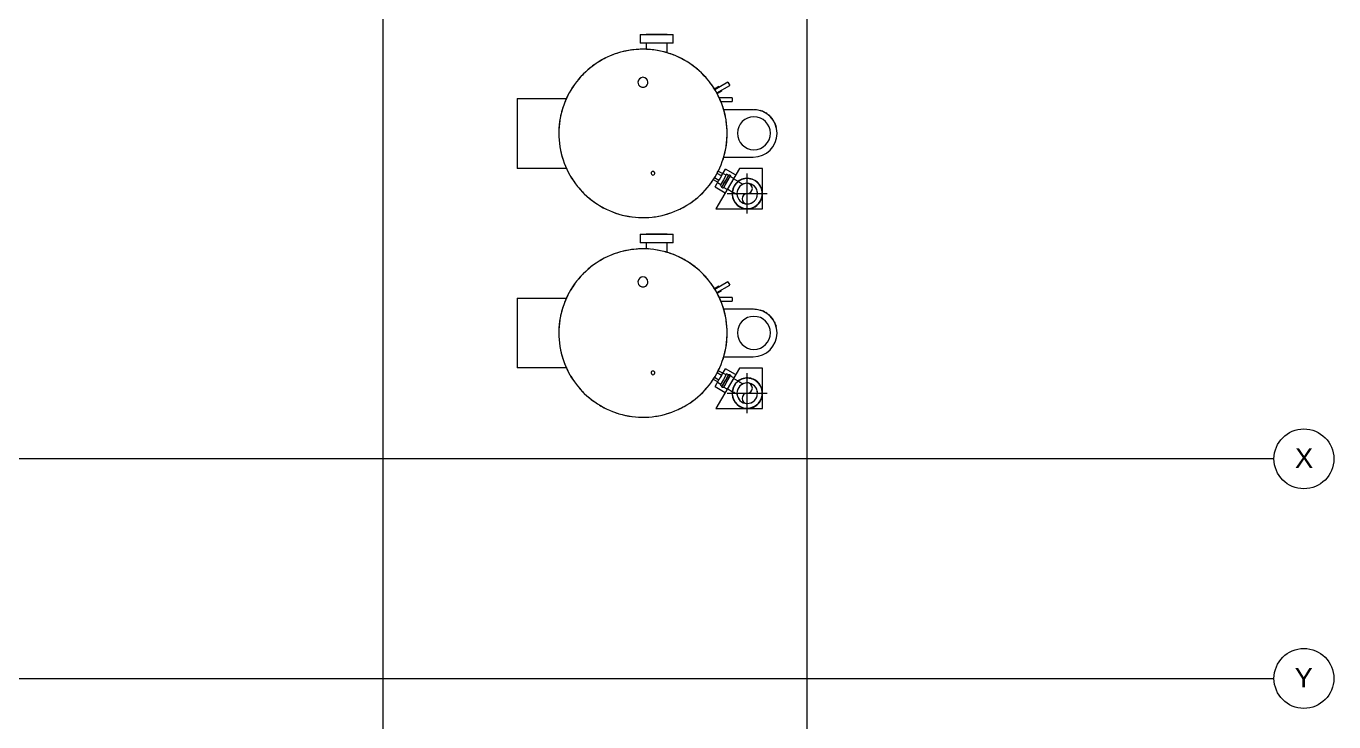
# Model space of a CAD drawing. Header units: inches. Extents: x -3299 to -2250, y -94 to 482.
# Drawn here: x -2512.5 to -2250.4, y 36.3 to 175.7 of the extents above; entities that cross this region are included whole.
import ezdxf

# ---------------------------------------------------------------- set-up
doc = ezdxf.new("R2010")
doc.units = ezdxf.units.IN
doc.header["$MEASUREMENT"] = 0
for name, color, linetype, lineweight in [('M-EQPM', 50, 'Continuous', 9), ('P-PIPE', 3, 'Continuous', 9), ('P-PIPE-CNTR', 3, 'Continuous', 9), ('S-GRID', 1, 'Continuous', 9), ('S-GRID-IDEN', 1, 'Continuous', 13)]:
    doc.layers.add(name, color=color, linetype=linetype, lineweight=lineweight)
doc.styles.add('Arial', font='arial.ttf', dxfattribs={"height": 3.934132})

# ---------------------------------------------------------------- blocks, each defined once
blk = doc.blocks.new('REVIT-CONQUEST_1LIE - REVIT-CONQUEST_1LIE-1345084-Copy of ROOF LEVEL')
at = {"layer": 'M-EQPM'}
for p, q in [((0, 26.87), (-0.03, 26.87)), ((-4.75, 22.16), (-4.75, 16.19)), ((4.75, 16.19), (4.75, 22.12)), ((-10.26, 17.02), (-9.94, 17.21)), ((-10.26, 17.02), (-8.74, 14.39)), ((-9.94, 17.21), (-9.61, 17.4)), ((-8.11, 14.79), (-9.61, 17.4)), ((-8.61, 15.67), (-8.5, 15.73)), ((-8, 14.86), (-8.5, 15.73)), ((-7.12, 17.87), (-7.12, 15.3)), ((-7.12, 17.87), (-6.75, 17.87)), ((-6.75, 17.87), (-6.38, 17.87)), ((-6.38, 15.62), (-6.38, 17.87)), ((8.07, 15.98), (7.55, 15.07)), ((8.5, 15.73), (8, 14.85)), ((8.5, 15.73), (8.94, 15.48)), ((-9.37, 15.23), (-9.26, 15.29)), ((-9.37, 15.23), (-8.85, 14.33)), ((8.84, 14.31), (9.37, 15.23)), ((8.94, 15.48), (9.37, 15.23)), ((9.26, 14.05), (9.8, 14.98)), ((-18.06, 6.06), (-19.81, 6.06)), ((-19.81, 2.75), (-19.81, 6.06)), ((-18.06, 6.06), (-18.06, 2.75)), ((-19.81, 4.87), (-19.87, 4.87)), ((-19.87, 2.75), (-19.87, 4.87)), ((-19.87, 0.62), (-19.87, 2.75)), ((-19.81, -0.56), (-19.81, 2.75)), ((-16.16, 4.87), (-18.06, 4.87)), ((-18.06, 2.75), (-18.06, -0.56)), ((-19.87, 0.62), (-19.81, 0.62)), ((-18.06, 0.62), (-16.86, 0.62)), ((-19.81, -0.56), (-18.06, -0.56)), ((-7, -15.35), (-7, -15.29)), ((-7, -25.25), (-7, -15.35)), ((7, -15.29), (7, -15.35)), ((7, -15.35), (7, -25.25)), ((-7, -25.25), (7, -25.25))]:
    blk.add_line(p, q, dxfattribs=at)
at = {"layer": 'M-EQPM', "flags": 128}
for points in [[(0, 16.87), (-0.67, 16.86), (-1.35, 16.82), (-2.02, 16.75), (-2.69, 16.66), (-3.35, 16.54), (-4.01, 16.39), (-4.66, 16.22), (-5.31, 16.02), (-5.94, 15.79), (-6.57, 15.54), (-7.19, 15.27), (-7.79, 14.97), (-8.38, 14.64), (-8.96, 14.3), (-9.53, 13.93), (-10.08, 13.54), (-10.61, 13.12), (-11.13, 12.69), (-11.63, 12.23), (-12.11, 11.76), (-12.57, 11.26), (-13.01, 10.75), (-13.43, 10.22), (-13.82, 9.68), (-14.2, 9.12), (-14.55, 8.54), (-14.88, 7.95), (-15.19, 7.35), (-15.47, 6.74), (-15.73, 6.11), (-15.96, 5.48), (-16.17, 4.84), (-16.35, 4.19), (-16.5, 3.53), (-16.63, 2.87), (-16.73, 2.2), (-16.81, 1.53), (-16.85, 0.86), (-16.87, 0.18), (-16.87, -0.49), (-16.83, -1.17), (-16.77, -1.84), (-16.69, -2.51), (-16.57, -3.17), (-16.43, -3.83), (-16.27, -4.49), (-16.07, -5.14), (-15.86, -5.77), (-15.61, -6.4), (-15.34, -7.02), (-15.05, -7.63), (-14.73, -8.23), (-14.39, -8.81), (-14.03, -9.38), (-13.64, -9.93), (-13.24, -10.47), (-12.81, -10.99), (-12.36, -11.49), (-11.89, -11.98), (-11.4, -12.44), (-10.89, -12.89), (-10.37, -13.31), (-9.83, -13.72), (-9.27, -14.1), (-8.7, -14.46), (-8.11, -14.8), (-7.52, -15.11), (-6.91, -15.4), (-6.28, -15.66), (-5.65, -15.9), (-5.01, -16.11), (-4.36, -16.3), (-3.71, -16.46), (-3.05, -16.6), (-2.38, -16.71), (-1.71, -16.79), (-1.04, -16.84), (-0.36, -16.87), (0, -16.88)], [(0, -16.88), (0.67, -16.86), (1.35, -16.82), (2.02, -16.75), (2.69, -16.66), (3.35, -16.54), (4.01, -16.39), (4.66, -16.22), (5.31, -16.02), (5.94, -15.79), (6.57, -15.54), (7.19, -15.27), (7.79, -14.97), (8.38, -14.64), (8.96, -14.3), (9.53, -13.93), (10.08, -13.54), (10.61, -13.12), (11.13, -12.69), (11.63, -12.23), (12.11, -11.76), (12.57, -11.26), (13.01, -10.75), (13.43, -10.22), (13.82, -9.68), (14.2, -9.12), (14.55, -8.54), (14.88, -7.95), (15.19, -7.35), (15.47, -6.74), (15.73, -6.11), (15.96, -5.48), (16.17, -4.84), (16.35, -4.19), (16.5, -3.53), (16.63, -2.87), (16.73, -2.2), (16.81, -1.53), (16.85, -0.86), (16.87, -0.18), (16.87, 0.49), (16.83, 1.17), (16.77, 1.84), (16.69, 2.51), (16.57, 3.17), (16.43, 3.83), (16.27, 4.49), (16.07, 5.14), (15.86, 5.77), (15.61, 6.4), (15.34, 7.02), (15.05, 7.63), (14.73, 8.23), (14.39, 8.81), (14.03, 9.38), (13.64, 9.93), (13.24, 10.47), (12.81, 10.99), (12.36, 11.49), (11.89, 11.98), (11.4, 12.44), (10.89, 12.89), (10.37, 13.31), (9.83, 13.72), (9.27, 14.1), (8.7, 14.46), (8.11, 14.8), (7.52, 15.11), (6.91, 15.4), (6.28, 15.66), (5.65, 15.9), (5.01, 16.11), (4.36, 16.3), (3.71, 16.46), (3.05, 16.6), (2.38, 16.71), (1.71, 16.79), (1.04, 16.84), (0.36, 16.87), (0, 16.87)]]:
    blk.add_lwpolyline(points, dxfattribs=at)
at = {"layer": 'M-EQPM'}
for centre, radius, start, end in [((-0.03, 22.16), 4.72, 90, 180), ((-0.14, 22.27), 4.61, 120.083, 133.5271), ((-0.14, 22.27), 4.61, 104.2475, 117.3231), ((0, 22.12), 4.75, 360, 90), ((-0.14, 22.27), 4.61, 152.8972, 164.9769), ((-0.14, 22.27), 4.61, 136.1548, 149.3098), ((-0.03, 22.25), 3.31, 0, 180), ((-0.14, 22.27), 4.61, 173.9722, 180), ((-0.03, 22.25), 3.31, 180, 360), ((0, 0), 16.87, 102.4116, 108.6271), ((0, 0), 16.87, 101.8967, 107.5658), ((0, 0), 16.87, 101.7637, 106.3486), ((0, 0), 16.87, 90, 99.3134), ((0, 0), 16.87, 90, 98.7809), ((0, 0), 16.87, 90, 98.2785), ((0, 0), 16.87, 80.6866, 90), ((0, 0), 16.87, 81.3068, 90), ((0, 0), 16.87, 73.6514, 78.0484), ((0, 0), 16.87, 71.3822, 76.3191), ((0, 0), 16.87, 121.9179, 127.2552), ((0, 0), 16.87, 120.5955, 125.1533), ((0, 0), 16.87, 112.5348, 117.9388), ((0, 0), 16.87, 111.4563, 116.3558), ((0, 0), 16.87, 62.059, 67.6577), ((0, 0), 16.87, 52.7448, 58.0821), ((0, 0), 16.87, 140.7791, 145.8845), ((0, 0), 16.87, 138.678, 142.7874), ((0, 0), 16.87, 131.3753, 136.5697), ((0, 0), 16.87, 129.6622, 133.9618), ((0, 0), 16.87, 43.4303, 48.6247), ((0, 0), 16.87, 34.1155, 39.2209), ((0, 0), 16.87, 150.1541, 155.1998), ((0, 0), 16.87, 147.6668, 151.6205), ((0, 0), 16.87, 24.8002, 29.8459), ((0, 0), 16.87, 159.5117, 164.5231), ((0, 0), 16.87, 156.6381, 160.5549), ((0, 0), 16.87, 15.4845, 20.4883), ((0, 0), 16.87, 168.8582, 173.8317), ((0, 0), 16.87, 164.2159, 165.3946), ((0, 0), 16.87, 6.2448, 10.7289), ((0, 0), 16.87, 175.7697, 178.8113), ((0, 0), 16.87, 178.4263, 183.087), ((-10.25, 0), 1, 90, 270), ((-10.25, 0), 1, 270, 90), ((8, 2), 0.375, 90, 270), ((8, 2), 0.375, 270, 90), ((0, 0), 16.87, 356.8514, 1.803), ((0, 0), 16.87, 182.9181, 184.6134), ((0, 0), 16.87, 186.4222, 187.7882), ((0, 0), 16.87, 187.5304, 192.4662), ((0, 0), 16.87, 347.5338, 352.4696), ((0, 0), 16.87, 191.8602, 193.7309), ((0, 0), 16.87, 196.8598, 201.7846), ((0, 0), 16.87, 338.2154, 343.1402), ((0, 0), 16.87, 200.8012, 202.8487), ((0, 0), 16.87, 206.1861, 211.104), ((0, 0), 16.87, 328.896, 333.8139), ((0, 0), 16.87, 209.7411, 211.9711), ((0, 0), 16.87, 215.5101, 220.4247), ((0, 0), 16.87, 319.5753, 324.4899), ((0, 0), 16.87, 218.68, 221.1002), ((0, 0), 16.87, 224.8323, 229.7469), ((0, 0), 16.87, 227.6181, 230.2393), ((0, 0), 16.87, 310.2531, 315.1677), ((0, 0), 16.87, 234.1529, 239.0709), ((0, 0), 16.87, 236.5556, 239.3935), ((0, 0), 16.87, 243.3891, 245.4923), ((0, 0), 16.87, 243.4723, 245.4923), ((0, 0), 16.87, 245.4923, 248.8312), ((0, 0), 16.87, 291.1688, 294.5077), ((0, 0), 16.87, 294.5077, 296.5277), ((0, 0), 16.87, 300.9291, 305.8471), ((0, 0), 16.87, 252.2645, 258.0528), ((0, 0), 16.87, 261.1199, 270), ((0, 0), 16.87, 270, 278.8801), ((0, 0), 16.87, 281.7603, 287.7829)]:
    blk.add_arc(centre, radius, start, end, dxfattribs=at)
for points, knots in [([(-6.75, 15.47), (-6.78, 15.45), (-6.83, 15.43), (-6.89, 15.4), (-6.94, 15.38), (-7, 15.36), (-7.04, 15.33), (-7.07, 15.32), (-7.09, 15.31), (-7.11, 15.3), (-7.12, 15.3), (-7.12, 15.3), (-7.12, 15.3)], [0, 0, 0, 0, 0.0833333, 0.125, 0.1666667, 0.25, 0.2916667, 0.3333333, 0.375, 0.4166667, 0.4583333, 0.5, 0.5, 0.5, 0.5]), ([(-6.38, 15.62), (-6.38, 15.62), (-6.38, 15.62), (-6.39, 15.62), (-6.41, 15.61), (-6.43, 15.6), (-6.46, 15.59), (-6.5, 15.57), (-6.56, 15.55), (-6.61, 15.53), (-6.67, 15.5), (-6.72, 15.48), (-6.75, 15.47)], [0.5, 0.5, 0.5, 0.5, 0.5416667, 0.5833333, 0.625, 0.6666667, 0.7083333, 0.75, 0.8333333, 0.875, 0.9166667, 1, 1, 1, 1]), ([(-16.16, 4.87), (-16.16, 4.87), (-16.16, 4.87), (-16.18, 4.81), (-16.21, 4.68), (-16.26, 4.53), (-16.3, 4.37), (-16.33, 4.26)], [0.6684291, 0.6684291, 0.6684291, 0.6684291, 0.7, 0.8, 0.85, 0.9, 1, 1, 1, 1]), ([(-16.83, 1.24), (-16.84, 1.13), (-16.85, 0.92), (-16.86, 0.71), (-16.86, 0.63), (-16.86, 0.62), (-16.86, 0.62)], [0, 0, 0, 0, 0.1, 0.2, 0.3, 0.3321311, 0.3321311, 0.3321311, 0.3321311])]:
    blk.add_open_spline(points, degree=3, knots=knots, dxfattribs=at)
blk = doc.blocks.new('REVIT-CONQUEST_1LIE - REVIT-CONQUEST_1LIE-V1-Copy of ROOF LEVEL')
at = {"layer": 'M-EQPM'}
for p, q in [((0, 26.87), (-0.03, 26.87)), ((-4.75, 22.16), (-4.75, 16.19)), ((4.75, 16.19), (4.75, 22.12)), ((-10.26, 17.02), (-9.94, 17.21)), ((-10.26, 17.02), (-8.74, 14.39)), ((-9.94, 17.21), (-9.61, 17.4)), ((-8.11, 14.79), (-9.61, 17.4)), ((-8.61, 15.67), (-8.5, 15.73)), ((-8, 14.86), (-8.5, 15.73)), ((-7.12, 17.87), (-7.12, 15.3)), ((-7.12, 17.87), (-6.75, 17.87)), ((-6.75, 17.87), (-6.38, 17.87)), ((-6.38, 15.62), (-6.38, 17.87)), ((8.07, 15.98), (7.55, 15.07)), ((8.5, 15.73), (8, 14.85)), ((8.5, 15.73), (8.94, 15.48)), ((-9.37, 15.23), (-9.26, 15.29)), ((-9.37, 15.23), (-8.85, 14.33)), ((8.84, 14.31), (9.37, 15.23)), ((8.94, 15.48), (9.37, 15.23)), ((9.26, 14.05), (9.8, 14.98)), ((-18.06, 6.06), (-19.81, 6.06)), ((-19.81, 2.75), (-19.81, 6.06)), ((-18.06, 6.06), (-18.06, 2.75)), ((-19.81, 4.87), (-19.87, 4.87)), ((-19.87, 2.75), (-19.87, 4.87)), ((-19.87, 0.62), (-19.87, 2.75)), ((-19.81, -0.56), (-19.81, 2.75)), ((-16.16, 4.87), (-18.06, 4.87)), ((-18.06, 2.75), (-18.06, -0.56)), ((-19.87, 0.62), (-19.81, 0.62)), ((-18.06, 0.62), (-16.86, 0.62)), ((-19.81, -0.56), (-18.06, -0.56)), ((-7, -15.35), (-7, -15.29)), ((-7, -25.25), (-7, -15.35)), ((7, -15.29), (7, -15.35)), ((7, -15.35), (7, -25.25)), ((-7, -25.25), (7, -25.25))]:
    blk.add_line(p, q, dxfattribs=at)
at = {"layer": 'M-EQPM', "flags": 128}
for points in [[(0, 16.87), (-0.67, 16.86), (-1.35, 16.82), (-2.02, 16.75), (-2.69, 16.66), (-3.35, 16.54), (-4.01, 16.39), (-4.66, 16.22), (-5.31, 16.02), (-5.94, 15.79), (-6.57, 15.54), (-7.19, 15.27), (-7.79, 14.97), (-8.38, 14.64), (-8.96, 14.3), (-9.53, 13.93), (-10.08, 13.54), (-10.61, 13.12), (-11.13, 12.69), (-11.63, 12.23), (-12.11, 11.76), (-12.57, 11.26), (-13.01, 10.75), (-13.43, 10.22), (-13.82, 9.68), (-14.2, 9.12), (-14.55, 8.54), (-14.88, 7.95), (-15.19, 7.35), (-15.47, 6.74), (-15.73, 6.11), (-15.96, 5.48), (-16.17, 4.84), (-16.35, 4.19), (-16.5, 3.53), (-16.63, 2.87), (-16.73, 2.2), (-16.81, 1.53), (-16.85, 0.86), (-16.87, 0.18), (-16.87, -0.49), (-16.83, -1.17), (-16.77, -1.84), (-16.69, -2.51), (-16.57, -3.17), (-16.43, -3.83), (-16.27, -4.49), (-16.07, -5.14), (-15.86, -5.77), (-15.61, -6.4), (-15.34, -7.02), (-15.05, -7.63), (-14.73, -8.23), (-14.39, -8.81), (-14.03, -9.38), (-13.64, -9.93), (-13.24, -10.47), (-12.81, -10.99), (-12.36, -11.49), (-11.89, -11.98), (-11.4, -12.44), (-10.89, -12.89), (-10.37, -13.31), (-9.83, -13.72), (-9.27, -14.1), (-8.7, -14.46), (-8.11, -14.8), (-7.52, -15.11), (-6.91, -15.4), (-6.28, -15.66), (-5.65, -15.9), (-5.01, -16.11), (-4.36, -16.3), (-3.71, -16.46), (-3.05, -16.6), (-2.38, -16.71), (-1.71, -16.79), (-1.04, -16.84), (-0.36, -16.87), (0, -16.88)], [(0, -16.88), (0.67, -16.86), (1.35, -16.82), (2.02, -16.75), (2.69, -16.66), (3.35, -16.54), (4.01, -16.39), (4.66, -16.22), (5.31, -16.02), (5.94, -15.79), (6.57, -15.54), (7.19, -15.27), (7.79, -14.97), (8.38, -14.64), (8.96, -14.3), (9.53, -13.93), (10.08, -13.54), (10.61, -13.12), (11.13, -12.69), (11.63, -12.23), (12.11, -11.76), (12.57, -11.26), (13.01, -10.75), (13.43, -10.22), (13.82, -9.68), (14.2, -9.12), (14.55, -8.54), (14.88, -7.95), (15.19, -7.35), (15.47, -6.74), (15.73, -6.11), (15.96, -5.48), (16.17, -4.84), (16.35, -4.19), (16.5, -3.53), (16.63, -2.87), (16.73, -2.2), (16.81, -1.53), (16.85, -0.86), (16.87, -0.18), (16.87, 0.49), (16.83, 1.17), (16.77, 1.84), (16.69, 2.51), (16.57, 3.17), (16.43, 3.83), (16.27, 4.49), (16.07, 5.14), (15.86, 5.77), (15.61, 6.4), (15.34, 7.02), (15.05, 7.63), (14.73, 8.23), (14.39, 8.81), (14.03, 9.38), (13.64, 9.93), (13.24, 10.47), (12.81, 10.99), (12.36, 11.49), (11.89, 11.98), (11.4, 12.44), (10.89, 12.89), (10.37, 13.31), (9.83, 13.72), (9.27, 14.1), (8.7, 14.46), (8.11, 14.8), (7.52, 15.11), (6.91, 15.4), (6.28, 15.66), (5.65, 15.9), (5.01, 16.11), (4.36, 16.3), (3.71, 16.46), (3.05, 16.6), (2.38, 16.71), (1.71, 16.79), (1.04, 16.84), (0.36, 16.87), (0, 16.87)]]:
    blk.add_lwpolyline(points, dxfattribs=at)
at = {"layer": 'M-EQPM'}
for centre, radius, start, end in [((-0.03, 22.16), 4.72, 90, 180), ((-0.14, 22.27), 4.61, 120.083, 133.5271), ((-0.14, 22.27), 4.61, 104.2475, 117.3231), ((0, 22.12), 4.75, 360, 90), ((-0.14, 22.27), 4.61, 152.8972, 164.9769), ((-0.14, 22.27), 4.61, 136.1548, 149.3098), ((-0.03, 22.25), 3.31, 0, 180), ((-0.14, 22.27), 4.61, 173.9722, 180), ((-0.03, 22.25), 3.31, 180, 360), ((0, 0), 16.87, 102.4116, 108.6271), ((0, 0), 16.87, 101.8967, 107.5658), ((0, 0), 16.87, 101.7637, 106.3486), ((0, 0), 16.87, 90, 99.3134), ((0, 0), 16.87, 90, 98.7809), ((0, 0), 16.87, 90, 98.2785), ((0, 0), 16.87, 80.6866, 90), ((0, 0), 16.87, 81.3068, 90), ((0, 0), 16.87, 73.6514, 78.0484), ((0, 0), 16.87, 71.3822, 76.3191), ((0, 0), 16.87, 121.9179, 127.2552), ((0, 0), 16.87, 120.5955, 125.1533), ((0, 0), 16.87, 112.5348, 117.9388), ((0, 0), 16.87, 111.4563, 116.3558), ((0, 0), 16.87, 62.059, 67.6577), ((0, 0), 16.87, 52.7448, 58.0821), ((0, 0), 16.87, 140.7791, 145.8845), ((0, 0), 16.87, 138.678, 142.7874), ((0, 0), 16.87, 131.3753, 136.5697), ((0, 0), 16.87, 129.6622, 133.9618), ((0, 0), 16.87, 43.4303, 48.6247), ((0, 0), 16.87, 34.1155, 39.2209), ((0, 0), 16.87, 150.1541, 155.1998), ((0, 0), 16.87, 147.6668, 151.6205), ((0, 0), 16.87, 24.8002, 29.8459), ((0, 0), 16.87, 159.5117, 164.5231), ((0, 0), 16.87, 156.6381, 160.5549), ((0, 0), 16.87, 15.4845, 20.4883), ((0, 0), 16.87, 168.8582, 173.8317), ((0, 0), 16.87, 164.2159, 165.3946), ((0, 0), 16.87, 6.2448, 10.7289), ((0, 0), 16.87, 175.7697, 178.8113), ((0, 0), 16.87, 178.4263, 183.087), ((-10.25, 0), 1, 90, 270), ((-10.25, 0), 1, 270, 90), ((8, 2), 0.375, 90, 270), ((8, 2), 0.375, 270, 90), ((0, 0), 16.87, 356.8514, 1.803), ((0, 0), 16.87, 182.9181, 184.6134), ((0, 0), 16.87, 186.4222, 187.7855), ((0, 0), 16.87, 187.5304, 192.4662), ((0, 0), 16.87, 347.5338, 352.4696), ((0, 0), 16.87, 191.8602, 193.7309), ((0, 0), 16.87, 196.8598, 201.7846), ((0, 0), 16.87, 338.2154, 343.1402), ((0, 0), 16.87, 200.8012, 202.8487), ((0, 0), 16.87, 206.1861, 211.104), ((0, 0), 16.87, 328.896, 333.8139), ((0, 0), 16.87, 209.7411, 211.9711), ((0, 0), 16.87, 215.5101, 220.4247), ((0, 0), 16.87, 319.5753, 324.4899), ((0, 0), 16.87, 218.68, 221.1002), ((0, 0), 16.87, 224.8323, 229.7469), ((0, 0), 16.87, 227.6181, 230.2393), ((0, 0), 16.87, 310.2531, 315.1677), ((0, 0), 16.87, 234.1529, 239.0709), ((0, 0), 16.87, 236.5556, 239.3935), ((0, 0), 16.87, 243.3891, 245.4923), ((0, 0), 16.87, 243.4723, 245.4923), ((0, 0), 16.87, 245.4923, 248.8312), ((0, 0), 16.87, 291.1688, 294.5077), ((0, 0), 16.87, 294.5077, 296.5277), ((0, 0), 16.87, 300.9291, 305.8471), ((0, 0), 16.87, 252.2645, 258.0528), ((0, 0), 16.87, 261.1199, 270), ((0, 0), 16.87, 270, 278.8801), ((0, 0), 16.87, 281.7603, 287.7829)]:
    blk.add_arc(centre, radius, start, end, dxfattribs=at)
for points, knots in [([(-6.75, 15.47), (-6.78, 15.45), (-6.83, 15.43), (-6.89, 15.4), (-6.94, 15.38), (-7, 15.36), (-7.04, 15.33), (-7.07, 15.32), (-7.09, 15.31), (-7.11, 15.3), (-7.12, 15.3), (-7.12, 15.3), (-7.12, 15.3)], [0, 0, 0, 0, 0.0833333, 0.125, 0.1666667, 0.25, 0.2916667, 0.3333333, 0.375, 0.4166667, 0.4583333, 0.5, 0.5, 0.5, 0.5]), ([(-6.38, 15.62), (-6.38, 15.62), (-6.38, 15.62), (-6.39, 15.62), (-6.41, 15.61), (-6.43, 15.6), (-6.46, 15.59), (-6.5, 15.57), (-6.56, 15.55), (-6.61, 15.53), (-6.67, 15.5), (-6.72, 15.48), (-6.75, 15.47)], [0.5, 0.5, 0.5, 0.5, 0.5416667, 0.5833333, 0.625, 0.6666667, 0.7083333, 0.75, 0.8333333, 0.875, 0.9166667, 1, 1, 1, 1]), ([(-16.16, 4.87), (-16.16, 4.87), (-16.16, 4.87), (-16.18, 4.81), (-16.21, 4.68), (-16.26, 4.53), (-16.3, 4.37), (-16.33, 4.26)], [0.6684291, 0.6684291, 0.6684291, 0.6684291, 0.7, 0.8, 0.85, 0.9, 1, 1, 1, 1]), ([(-16.83, 1.24), (-16.84, 1.13), (-16.85, 0.92), (-16.86, 0.71), (-16.86, 0.63), (-16.86, 0.62), (-16.86, 0.62)], [0, 0, 0, 0, 0.1, 0.2, 0.3, 0.3321311, 0.3321311, 0.3321311, 0.3321311])]:
    blk.add_open_spline(points, degree=3, knots=knots, dxfattribs=at)
blk = doc.blocks.new('Victaulic-VicPress316-Elbow 90-45deg Style P568_P571 - Standard-523021-Copy of ROOF LEVEL')
at = {"layer": 'P-PIPE'}
for p, q in [((-2372.76, 104.92), (-2373.41, 103.79)), ((-2372.11, 106.04), (-2372.76, 104.92)), ((-2372.37, 104.69), (-2371.72, 105.81)), ((-2371.72, 105.81), (-2372.11, 106.04)), ((-2372.09, 105.18), (-2372.1, 105.15)), ((-2372.04, 104.5), (-2371.39, 105.62)), ((-2371.96, 105.4), (-2371.98, 105.37)), ((-2371.56, 105.91), (-2371.56, 105.91)), ((-2371.38, 105.62), (-2371.39, 105.62)), ((-2371.39, 105.62), (-2371.39, 105.62)), ((-2371.39, 105.62), (-2371.39, 105.61)), ((-2370.81, 105.28), (-2371.39, 105.62)), ((-2371.38, 105.63), (-2371.38, 105.62)), ((-2371.37, 105.66), (-2371.37, 105.65)), ((-2369.81, 104.58), (-2370.71, 105.1)), ((-2373.41, 103.79), (-2373.02, 103.57)), ((-2373.02, 103.57), (-2372.37, 104.69)), ((-2373.02, 103.56), (-2373.02, 103.57)), ((-2373.02, 103.57), (-2373.02, 103.57)), ((-2373.02, 103.57), (-2373.02, 103.57)), ((-2373.02, 103.56), (-2373.02, 103.56)), ((-2372.87, 103.82), (-2372.88, 103.8)), ((-2372.68, 103.37), (-2372.36, 103.93)), ((-2372.68, 103.37), (-2372.1, 103.04)), ((-2372.66, 103.41), (-2372.67, 103.4)), ((-2372.57, 103.57), (-2372.56, 103.59)), ((-2372.36, 103.93), (-2372.04, 104.5)), ((-2371.99, 103), (-2372, 103)), ((-2371.9, 103.05), (-2371, 102.52)), ((-2371.63, 103.42), (-2371.6, 103.47)), ((-2371, 102.52), (-2370.95, 102.5)), ((-2370.94, 102.49), (-2370.76, 102.39)), ((-2370.93, 104.64), (-2370.9, 104.68)), ((-2369.77, 104.56), (-2369.81, 104.58)), ((-2369.57, 104.44), (-2369.77, 104.56)), ((-2369.57, 104.44), (-2369.49, 104.4))]:
    blk.add_line(p, q, dxfattribs=at)
at = {"layer": 'P-PIPE', "flags": 128}
for points in [[(-2372.24, 104.92), (-2372.26, 104.88), (-2372.28, 104.83)], [(-2372.11, 105.14), (-2372.13, 105.1), (-2372.16, 105.05), (-2372.18, 105.01), (-2372.21, 104.97), (-2372.23, 104.92)], [(-2371.98, 105.36), (-2372, 105.33), (-2372.02, 105.3), (-2372.04, 105.26), (-2372.06, 105.22), (-2372.09, 105.18)], [(-2371.85, 105.58), (-2371.87, 105.56), (-2371.88, 105.53), (-2371.9, 105.5), (-2371.92, 105.47), (-2371.94, 105.44), (-2371.96, 105.4)], [(-2371.93, 104.67), (-2371.91, 104.72), (-2371.88, 104.76), (-2371.86, 104.81), (-2371.83, 104.85), (-2371.81, 104.89), (-2371.78, 104.93), (-2371.76, 104.97), (-2371.74, 105.01), (-2371.71, 105.05), (-2371.69, 105.09)], [(-2371.82, 105.64), (-2371.83, 105.62), (-2371.85, 105.59)], [(-2371.74, 105.78), (-2371.75, 105.77), (-2371.75, 105.75), (-2371.76, 105.74), (-2371.77, 105.72), (-2371.78, 105.7), (-2371.79, 105.68), (-2371.81, 105.66), (-2371.82, 105.64)], [(-2371.74, 105.78), (-2371.74, 105.79), (-2371.73, 105.79), (-2371.73, 105.8), (-2371.72, 105.81)], [(-2371.72, 105.81), (-2371.73, 105.8), (-2371.73, 105.8), (-2371.73, 105.79), (-2371.74, 105.78)], [(-2371.72, 105.81), (-2371.72, 105.82), (-2371.71, 105.82), (-2371.71, 105.83), (-2371.7, 105.84)], [(-2371.72, 105.81), (-2371.72, 105.81), (-2371.72, 105.81), (-2371.72, 105.81)], [(-2371.72, 105.81), (-2371.72, 105.81), (-2371.72, 105.81)], [(-2371.7, 105.84), (-2371.7, 105.84), (-2371.69, 105.85), (-2371.69, 105.85), (-2371.68, 105.86), (-2371.68, 105.86)], [(-2371.69, 105.1), (-2371.67, 105.13), (-2371.65, 105.17), (-2371.63, 105.2), (-2371.61, 105.24)], [(-2371.68, 105.86), (-2371.67, 105.87), (-2371.66, 105.87), (-2371.66, 105.88), (-2371.65, 105.88), (-2371.64, 105.89)], [(-2371.64, 105.89), (-2371.64, 105.89), (-2371.63, 105.89), (-2371.62, 105.89), (-2371.62, 105.9), (-2371.61, 105.9)], [(-2371.61, 105.9), (-2371.6, 105.9), (-2371.59, 105.9), (-2371.59, 105.91), (-2371.58, 105.91), (-2371.57, 105.91), (-2371.56, 105.91)], [(-2371.61, 105.24), (-2371.59, 105.27), (-2371.57, 105.3), (-2371.55, 105.33), (-2371.54, 105.36), (-2371.52, 105.39)], [(-2371.56, 105.91), (-2371.55, 105.91), (-2371.54, 105.91), (-2371.53, 105.91), (-2371.52, 105.91), (-2371.52, 105.9), (-2371.51, 105.9), (-2371.5, 105.9), (-2371.49, 105.9)], [(-2371.52, 105.39), (-2371.5, 105.42), (-2371.49, 105.44), (-2371.48, 105.46)], [(-2371.49, 105.9), (-2371.49, 105.9), (-2371.48, 105.89), (-2371.47, 105.89), (-2371.47, 105.89), (-2371.46, 105.88), (-2371.45, 105.88), (-2371.45, 105.87), (-2371.44, 105.87)], [(-2371.48, 105.46), (-2371.46, 105.49), (-2371.45, 105.51)], [(-2371.44, 105.87), (-2371.43, 105.87), (-2371.43, 105.86)], [(-2371.44, 105.52), (-2371.43, 105.54), (-2371.42, 105.56), (-2371.41, 105.57), (-2371.41, 105.58), (-2371.4, 105.59), (-2371.4, 105.6)], [(-2371.43, 105.86), (-2371.42, 105.86), (-2371.42, 105.85), (-2371.41, 105.84), (-2371.41, 105.84), (-2371.4, 105.83), (-2371.4, 105.83), (-2371.39, 105.82), (-2371.39, 105.81)], [(-2371.39, 105.61), (-2371.39, 105.61), (-2371.4, 105.6), (-2371.4, 105.6), (-2371.41, 105.59)], [(-2371.4, 105.6), (-2371.39, 105.61), (-2371.39, 105.61)], [(-2371.39, 105.81), (-2371.38, 105.81), (-2371.38, 105.8), (-2371.38, 105.79), (-2371.37, 105.79), (-2371.37, 105.78)], [(-2371.39, 105.61), (-2371.39, 105.62), (-2371.39, 105.62), (-2371.39, 105.62)], [(-2371.37, 105.65), (-2371.37, 105.64), (-2371.38, 105.64), (-2371.38, 105.63)], [(-2371.37, 105.78), (-2371.37, 105.77), (-2371.37, 105.76), (-2371.37, 105.76), (-2371.36, 105.75), (-2371.36, 105.74)], [(-2371.36, 105.7), (-2371.36, 105.7), (-2371.36, 105.69), (-2371.36, 105.68), (-2371.37, 105.67), (-2371.37, 105.66), (-2371.37, 105.66)], [(-2371.36, 105.74), (-2371.36, 105.73), (-2371.36, 105.73), (-2371.36, 105.72), (-2371.36, 105.71), (-2371.36, 105.7)], [(-2370.81, 105.28), (-2370.8, 105.28), (-2370.79, 105.27), (-2370.78, 105.26), (-2370.77, 105.26), (-2370.76, 105.25), (-2370.75, 105.24), (-2370.75, 105.24)], [(-2370.75, 105.24), (-2370.74, 105.23), (-2370.73, 105.22), (-2370.72, 105.21), (-2370.72, 105.2), (-2370.71, 105.19), (-2370.71, 105.18), (-2370.7, 105.17), (-2370.7, 105.16), (-2370.69, 105.15), (-2370.69, 105.14), (-2370.68, 105.13)], [(-2370.68, 105.13), (-2370.68, 105.12), (-2370.68, 105.11), (-2370.68, 105.1), (-2370.67, 105.09), (-2370.67, 105.08), (-2370.67, 105.08)], [(-2373.04, 103.48), (-2373.04, 103.49), (-2373.04, 103.5), (-2373.04, 103.5), (-2373.04, 103.51), (-2373.04, 103.52), (-2373.03, 103.53), (-2373.03, 103.53), (-2373.03, 103.54), (-2373.03, 103.55), (-2373.02, 103.56)], [(-2373.02, 103.38), (-2373.02, 103.38), (-2373.03, 103.39), (-2373.03, 103.4), (-2373.03, 103.41), (-2373.04, 103.41), (-2373.04, 103.42), (-2373.04, 103.43), (-2373.04, 103.44), (-2373.04, 103.44), (-2373.04, 103.45), (-2373.04, 103.46), (-2373.04, 103.47), (-2373.04, 103.47), (-2373.04, 103.48)], [(-2372.95, 103.68), (-2372.96, 103.66), (-2372.97, 103.64), (-2372.98, 103.63), (-2372.99, 103.61), (-2373, 103.6), (-2373, 103.59), (-2373.01, 103.58), (-2373.01, 103.58), (-2373.02, 103.57)], [(-2373.02, 103.57), (-2373.01, 103.57), (-2373.01, 103.58), (-2373, 103.59), (-2373, 103.6)], [(-2373.02, 103.57), (-2373.02, 103.57), (-2373.02, 103.57), (-2373.02, 103.57)], [(-2372.97, 103.32), (-2372.98, 103.32), (-2372.98, 103.33), (-2372.99, 103.33), (-2372.99, 103.34), (-2373, 103.35), (-2373, 103.35), (-2373.01, 103.36), (-2373.01, 103.36), (-2373.02, 103.37), (-2373.02, 103.38)], [(-2372.9, 103.28), (-2372.91, 103.29), (-2372.92, 103.29), (-2372.92, 103.29), (-2372.93, 103.29), (-2372.94, 103.3), (-2372.95, 103.3), (-2372.95, 103.3), (-2372.96, 103.31), (-2372.96, 103.31), (-2372.97, 103.32)], [(-2372.89, 103.8), (-2372.9, 103.77), (-2372.91, 103.74), (-2372.93, 103.72), (-2372.94, 103.7), (-2372.95, 103.68)], [(-2372.83, 103.28), (-2372.84, 103.28), (-2372.85, 103.28), (-2372.86, 103.28), (-2372.86, 103.28), (-2372.87, 103.28), (-2372.88, 103.28), (-2372.89, 103.28), (-2372.9, 103.28), (-2372.9, 103.28)], [(-2372.8, 103.95), (-2372.82, 103.91), (-2372.83, 103.88), (-2372.85, 103.85), (-2372.87, 103.82)], [(-2372.8, 103.28), (-2372.8, 103.28), (-2372.81, 103.28), (-2372.82, 103.28), (-2372.83, 103.28), (-2372.83, 103.28)], [(-2372.76, 104.01), (-2372.78, 103.98), (-2372.8, 103.95)], [(-2372.77, 103.3), (-2372.77, 103.29), (-2372.78, 103.29), (-2372.79, 103.29), (-2372.8, 103.28)], [(-2372.72, 103.33), (-2372.72, 103.33), (-2372.73, 103.32), (-2372.73, 103.32), (-2372.74, 103.31), (-2372.75, 103.31), (-2372.75, 103.3), (-2372.76, 103.3), (-2372.77, 103.3)], [(-2372.67, 104.17), (-2372.69, 104.13), (-2372.71, 104.09), (-2372.74, 104.05), (-2372.76, 104.02)], [(-2372.68, 103.37), (-2372.69, 103.37), (-2372.69, 103.36), (-2372.7, 103.35), (-2372.7, 103.35), (-2372.71, 103.34), (-2372.71, 103.34), (-2372.72, 103.33)], [(-2372.68, 103.38), (-2372.68, 103.38), (-2372.68, 103.39), (-2372.67, 103.4), (-2372.66, 103.4), (-2372.66, 103.42), (-2372.65, 103.43), (-2372.64, 103.44), (-2372.63, 103.46), (-2372.62, 103.48)], [(-2372.67, 103.4), (-2372.67, 103.39), (-2372.68, 103.38), (-2372.68, 103.38)], [(-2372.68, 103.38), (-2372.68, 103.37), (-2372.68, 103.37), (-2372.68, 103.37)], [(-2372.68, 103.37), (-2372.68, 103.37), (-2372.68, 103.38)], [(-2372.5, 104.46), (-2372.52, 104.42), (-2372.55, 104.38), (-2372.57, 104.34), (-2372.6, 104.29), (-2372.62, 104.25), (-2372.65, 104.21), (-2372.67, 104.17)], [(-2372.62, 103.48), (-2372.61, 103.5), (-2372.6, 103.52), (-2372.58, 103.54), (-2372.57, 103.57)], [(-2372.55, 103.6), (-2372.54, 103.62), (-2372.52, 103.65), (-2372.51, 103.68), (-2372.49, 103.71), (-2372.47, 103.75)], [(-2372.42, 104.6), (-2372.45, 104.55), (-2372.47, 104.51), (-2372.5, 104.47)], [(-2372.47, 103.75), (-2372.45, 103.78), (-2372.43, 103.82), (-2372.41, 103.85), (-2372.39, 103.89), (-2372.36, 103.93)], [(-2372.37, 104.69), (-2372.4, 104.64), (-2372.42, 104.6)], [(-2372.34, 104.75), (-2372.36, 104.7), (-2372.37, 104.69)], [(-2372.36, 103.93), (-2372.34, 103.97), (-2372.32, 104.01), (-2372.3, 104.03)], [(-2372.28, 104.83), (-2372.31, 104.79), (-2372.34, 104.75)], [(-2372.29, 104.05), (-2372.27, 104.09), (-2372.25, 104.13), (-2372.22, 104.17)], [(-2372.21, 104.19), (-2372.2, 104.22), (-2372.17, 104.26), (-2372.15, 104.3), (-2372.12, 104.35), (-2372.09, 104.39)], [(-2372.06, 103.02), (-2372.07, 103.02), (-2372.08, 103.03), (-2372.09, 103.03), (-2372.1, 103.04), (-2372.1, 103.04)], [(-2372.09, 104.39), (-2372.07, 104.44), (-2372.04, 104.48), (-2372.04, 104.5)], [(-2372.04, 103.01), (-2372.05, 103.01), (-2372.06, 103.02)], [(-2372.04, 104.5), (-2372.01, 104.54), (-2371.98, 104.59), (-2371.96, 104.63), (-2371.93, 104.67)], [(-2372, 103), (-2372.01, 103), (-2372.02, 103.01), (-2372.03, 103.01), (-2372.04, 103.01)], [(-2371.92, 103), (-2371.93, 103), (-2371.94, 103), (-2371.95, 103), (-2371.97, 103), (-2371.98, 103), (-2371.99, 103)], [(-2371.9, 103.01), (-2371.91, 103.01), (-2371.92, 103)], [(-2371.88, 103.01), (-2371.89, 103.01), (-2371.9, 103.01)], [(-2371.86, 103.02), (-2371.87, 103.02), (-2371.88, 103.01)], [(-2370.56, 102.27), (-2370.65, 102.32), (-2370.73, 102.37), (-2370.76, 102.39)], [(-2370.02, 101.96), (-2370.05, 101.98), (-2370.13, 102.02), (-2370.21, 102.07), (-2370.3, 102.12), (-2370.39, 102.17), (-2370.47, 102.22), (-2370.54, 102.26)], [(-2369.48, 104.39), (-2369.39, 104.34), (-2369.31, 104.29), (-2369.22, 104.24), (-2369.14, 104.19), (-2369.05, 104.14), (-2368.97, 104.09), (-2368.88, 104.05), (-2368.83, 104.02)]]:
    blk.add_lwpolyline(points, dxfattribs=at)
blk = doc.blocks.new('Victaulic-VicPress316-Elbow 90-45deg Style P568_P571 - Standard-V2-Copy of ROOF LEVEL')
at = {"layer": 'P-PIPE'}
for p, q in [((-2372.76, 144.92), (-2373.41, 143.79)), ((-2373.02, 143.57), (-2372.64, 144.22)), ((-2372.2, 145.89), (-2372.76, 144.92)), ((-2372.64, 144.23), (-2372.37, 144.69)), ((-2372.6, 143.52), (-2372.04, 144.5)), ((-2372.37, 144.69), (-2372.4, 144.64)), ((-2372.37, 144.69), (-2371.72, 145.81)), ((-2372.24, 144.92), (-2372.26, 144.88)), ((-2372.11, 146.04), (-2372.2, 145.89)), ((-2371.72, 145.81), (-2372.11, 146.04)), ((-2372.04, 144.5), (-2371.39, 145.62)), ((-2371.74, 145.78), (-2371.74, 145.79)), ((-2371.44, 145.52), (-2371.43, 145.54)), ((-2371.38, 145.62), (-2371.39, 145.62)), ((-2371.39, 145.62), (-2371.39, 145.62)), ((-2371.39, 145.62), (-2371.39, 145.61)), ((-2370.81, 145.28), (-2371.39, 145.62)), ((-2371.38, 145.63), (-2371.38, 145.62)), ((-2370.93, 144.64), (-2370.92, 144.66)), ((-2370.92, 144.66), (-2370.9, 144.68)), ((-2369.81, 144.58), (-2370.71, 145.1)), ((-2369.77, 144.56), (-2369.81, 144.58)), ((-2369.57, 144.44), (-2369.77, 144.56)), ((-2369.57, 144.44), (-2369.49, 144.4)), ((-2373.41, 143.79), (-2373.02, 143.57)), ((-2373.02, 143.56), (-2373.02, 143.57)), ((-2373.02, 143.57), (-2373.02, 143.57)), ((-2373.02, 143.57), (-2373.02, 143.57)), ((-2373.02, 143.56), (-2373.02, 143.56)), ((-2372.87, 143.82), (-2372.88, 143.8)), ((-2372.83, 143.28), (-2372.84, 143.28)), ((-2372.83, 143.28), (-2372.83, 143.28)), ((-2372.68, 143.37), (-2372.69, 143.37)), ((-2372.68, 143.37), (-2372.6, 143.52)), ((-2372.68, 143.37), (-2372.1, 143.04)), ((-2372.47, 143.75), (-2372.45, 143.78)), ((-2372.32, 144.01), (-2372.3, 144.03)), ((-2371.9, 143.05), (-2371, 142.52)), ((-2371.63, 143.42), (-2371.6, 143.47)), ((-2371, 142.52), (-2370.95, 142.5)), ((-2370.94, 142.49), (-2370.76, 142.39))]:
    blk.add_line(p, q, dxfattribs=at)
at = {"layer": 'P-PIPE', "flags": 128}
for points in [[(-2372.64, 144.23), (-2372.65, 144.21), (-2372.67, 144.17), (-2372.69, 144.13), (-2372.71, 144.09), (-2372.74, 144.05), (-2372.76, 144.02)], [(-2372.6, 144.29), (-2372.62, 144.25), (-2372.63, 144.24)], [(-2372.5, 144.46), (-2372.52, 144.42), (-2372.55, 144.38), (-2372.57, 144.34), (-2372.6, 144.29)], [(-2372.4, 144.64), (-2372.42, 144.6), (-2372.45, 144.55), (-2372.47, 144.51), (-2372.5, 144.47)], [(-2372.26, 144.88), (-2372.28, 144.83), (-2372.31, 144.79), (-2372.34, 144.75), (-2372.36, 144.7), (-2372.37, 144.69)], [(-2372.11, 145.14), (-2372.13, 145.1), (-2372.16, 145.05), (-2372.18, 145.01), (-2372.21, 144.97), (-2372.23, 144.92)], [(-2372.21, 144.19), (-2372.2, 144.22), (-2372.17, 144.26), (-2372.15, 144.3), (-2372.12, 144.35)], [(-2372.12, 144.35), (-2372.09, 144.39), (-2372.07, 144.44), (-2372.04, 144.48), (-2372.04, 144.5)], [(-2372.06, 145.22), (-2372.09, 145.18), (-2372.1, 145.15)], [(-2371.98, 145.36), (-2372, 145.33), (-2372.02, 145.3), (-2372.04, 145.26), (-2372.06, 145.22)], [(-2372.04, 144.5), (-2372.01, 144.54), (-2371.98, 144.59)], [(-2371.88, 145.53), (-2371.9, 145.5), (-2371.92, 145.47), (-2371.94, 145.44), (-2371.96, 145.4), (-2371.98, 145.37)], [(-2371.98, 144.59), (-2371.96, 144.63), (-2371.93, 144.67), (-2371.91, 144.72), (-2371.88, 144.76), (-2371.86, 144.81), (-2371.83, 144.85), (-2371.81, 144.89), (-2371.78, 144.93), (-2371.76, 144.97), (-2371.74, 145.01), (-2371.71, 145.05), (-2371.69, 145.09)], [(-2371.85, 145.58), (-2371.87, 145.56), (-2371.88, 145.53)], [(-2371.79, 145.68), (-2371.81, 145.66), (-2371.82, 145.64), (-2371.83, 145.62), (-2371.85, 145.59)], [(-2371.73, 145.8), (-2371.73, 145.79), (-2371.74, 145.78), (-2371.75, 145.77), (-2371.75, 145.75), (-2371.76, 145.74), (-2371.77, 145.72), (-2371.78, 145.7), (-2371.79, 145.68)], [(-2371.74, 145.79), (-2371.73, 145.79), (-2371.73, 145.8), (-2371.72, 145.81)], [(-2371.72, 145.81), (-2371.73, 145.8), (-2371.73, 145.8)], [(-2371.72, 145.81), (-2371.72, 145.82), (-2371.71, 145.82), (-2371.71, 145.83), (-2371.7, 145.84), (-2371.7, 145.84), (-2371.69, 145.85), (-2371.69, 145.85)], [(-2371.72, 145.81), (-2371.72, 145.81), (-2371.72, 145.81), (-2371.72, 145.81)], [(-2371.72, 145.81), (-2371.72, 145.81), (-2371.72, 145.81)], [(-2371.69, 145.85), (-2371.68, 145.86), (-2371.68, 145.86), (-2371.67, 145.87), (-2371.66, 145.87), (-2371.66, 145.88), (-2371.65, 145.88), (-2371.64, 145.89), (-2371.64, 145.89), (-2371.63, 145.89), (-2371.62, 145.89), (-2371.62, 145.9), (-2371.61, 145.9), (-2371.6, 145.9), (-2371.59, 145.9)], [(-2371.69, 145.1), (-2371.67, 145.13), (-2371.65, 145.17), (-2371.63, 145.2), (-2371.61, 145.24), (-2371.59, 145.27), (-2371.57, 145.3), (-2371.55, 145.33)], [(-2371.59, 145.9), (-2371.59, 145.91), (-2371.58, 145.91), (-2371.57, 145.91), (-2371.56, 145.91), (-2371.56, 145.91), (-2371.55, 145.91)], [(-2371.55, 145.91), (-2371.54, 145.91), (-2371.53, 145.91), (-2371.52, 145.91), (-2371.52, 145.9)], [(-2371.55, 145.33), (-2371.54, 145.36), (-2371.52, 145.39)], [(-2371.52, 145.9), (-2371.51, 145.9), (-2371.5, 145.9), (-2371.49, 145.9), (-2371.49, 145.9)], [(-2371.52, 145.39), (-2371.5, 145.42), (-2371.49, 145.44), (-2371.48, 145.46), (-2371.46, 145.49), (-2371.45, 145.51)], [(-2371.49, 145.9), (-2371.48, 145.89), (-2371.47, 145.89), (-2371.47, 145.89), (-2371.46, 145.88), (-2371.45, 145.88), (-2371.45, 145.87)], [(-2371.45, 145.87), (-2371.44, 145.87), (-2371.43, 145.87), (-2371.43, 145.86), (-2371.42, 145.86), (-2371.42, 145.85), (-2371.41, 145.84), (-2371.41, 145.84), (-2371.4, 145.83), (-2371.4, 145.83)], [(-2371.43, 145.54), (-2371.42, 145.56), (-2371.41, 145.57), (-2371.41, 145.58), (-2371.4, 145.59), (-2371.4, 145.6), (-2371.39, 145.61), (-2371.39, 145.61)], [(-2371.39, 145.61), (-2371.39, 145.61), (-2371.4, 145.6), (-2371.4, 145.6), (-2371.41, 145.59)], [(-2371.4, 145.83), (-2371.39, 145.82), (-2371.39, 145.81), (-2371.38, 145.81), (-2371.38, 145.8), (-2371.38, 145.79), (-2371.37, 145.79), (-2371.37, 145.78), (-2371.37, 145.77)], [(-2371.39, 145.61), (-2371.39, 145.62), (-2371.39, 145.62), (-2371.39, 145.62)], [(-2371.37, 145.65), (-2371.37, 145.64), (-2371.38, 145.64), (-2371.38, 145.63)], [(-2371.37, 145.77), (-2371.37, 145.76), (-2371.37, 145.76), (-2371.36, 145.75), (-2371.36, 145.74), (-2371.36, 145.73), (-2371.36, 145.73)], [(-2371.36, 145.73), (-2371.36, 145.72), (-2371.36, 145.71), (-2371.36, 145.7), (-2371.36, 145.7), (-2371.36, 145.69), (-2371.36, 145.68), (-2371.37, 145.67), (-2371.37, 145.66), (-2371.37, 145.66), (-2371.37, 145.65)], [(-2370.81, 145.28), (-2370.8, 145.28), (-2370.79, 145.27), (-2370.78, 145.26), (-2370.77, 145.26)], [(-2370.77, 145.26), (-2370.76, 145.25), (-2370.75, 145.24), (-2370.75, 145.24), (-2370.74, 145.23), (-2370.73, 145.22), (-2370.72, 145.21)], [(-2370.72, 145.21), (-2370.72, 145.2), (-2370.71, 145.19), (-2370.71, 145.18)], [(-2370.71, 145.18), (-2370.7, 145.17), (-2370.7, 145.16), (-2370.69, 145.15)], [(-2370.69, 145.15), (-2370.69, 145.14), (-2370.68, 145.13), (-2370.68, 145.12), (-2370.68, 145.11), (-2370.68, 145.1), (-2370.67, 145.09), (-2370.67, 145.08), (-2370.67, 145.08)], [(-2369.48, 144.39), (-2369.39, 144.34), (-2369.31, 144.29), (-2369.22, 144.24), (-2369.14, 144.19), (-2369.05, 144.14), (-2368.97, 144.09), (-2368.88, 144.05), (-2368.83, 144.02)], [(-2373.04, 143.51), (-2373.04, 143.52), (-2373.03, 143.53)], [(-2373.01, 143.36), (-2373.02, 143.37), (-2373.02, 143.38), (-2373.02, 143.38), (-2373.03, 143.39), (-2373.03, 143.4), (-2373.03, 143.41), (-2373.04, 143.41), (-2373.04, 143.42), (-2373.04, 143.43), (-2373.04, 143.44), (-2373.04, 143.44), (-2373.04, 143.45), (-2373.04, 143.46), (-2373.04, 143.47), (-2373.04, 143.47), (-2373.04, 143.48), (-2373.04, 143.49), (-2373.04, 143.5), (-2373.04, 143.5), (-2373.04, 143.51)], [(-2373.03, 143.54), (-2373.03, 143.55), (-2373.02, 143.56)], [(-2373.03, 143.53), (-2373.03, 143.53), (-2373.03, 143.54)], [(-2373.02, 143.57), (-2373.01, 143.57), (-2373.01, 143.58), (-2373, 143.59), (-2373, 143.6)], [(-2373, 143.59), (-2373.01, 143.58), (-2373.01, 143.58), (-2373.02, 143.57)], [(-2373.02, 143.57), (-2373.02, 143.57), (-2373.02, 143.57), (-2373.02, 143.57)], [(-2373, 143.35), (-2373.01, 143.36), (-2373.01, 143.36)], [(-2372.97, 143.64), (-2372.98, 143.63), (-2372.99, 143.61), (-2373, 143.6), (-2373, 143.59)], [(-2372.99, 143.34), (-2373, 143.35), (-2373, 143.35)], [(-2372.93, 143.29), (-2372.94, 143.3), (-2372.95, 143.3), (-2372.95, 143.3), (-2372.96, 143.31), (-2372.96, 143.31), (-2372.97, 143.32), (-2372.98, 143.32), (-2372.98, 143.33), (-2372.99, 143.33), (-2372.99, 143.34)], [(-2372.89, 143.8), (-2372.9, 143.77), (-2372.91, 143.74), (-2372.93, 143.72), (-2372.94, 143.7), (-2372.95, 143.68), (-2372.96, 143.66), (-2372.97, 143.64)], [(-2372.84, 143.28), (-2372.85, 143.28), (-2372.86, 143.28), (-2372.86, 143.28), (-2372.87, 143.28), (-2372.88, 143.28), (-2372.89, 143.28), (-2372.9, 143.28), (-2372.9, 143.28), (-2372.91, 143.29), (-2372.92, 143.29), (-2372.92, 143.29), (-2372.93, 143.29)], [(-2372.76, 144.01), (-2372.78, 143.98), (-2372.8, 143.95), (-2372.82, 143.91), (-2372.83, 143.88), (-2372.85, 143.85), (-2372.87, 143.82)], [(-2372.8, 143.28), (-2372.8, 143.28), (-2372.81, 143.28), (-2372.82, 143.28), (-2372.83, 143.28)], [(-2372.77, 143.3), (-2372.77, 143.29), (-2372.78, 143.29), (-2372.79, 143.29), (-2372.8, 143.28)], [(-2372.72, 143.33), (-2372.72, 143.33), (-2372.73, 143.32), (-2372.73, 143.32), (-2372.74, 143.31), (-2372.75, 143.31), (-2372.75, 143.3), (-2372.76, 143.3), (-2372.77, 143.3)], [(-2372.69, 143.37), (-2372.69, 143.36), (-2372.7, 143.35), (-2372.7, 143.35), (-2372.71, 143.34), (-2372.71, 143.34), (-2372.72, 143.33)], [(-2372.66, 143.41), (-2372.67, 143.4), (-2372.67, 143.39), (-2372.68, 143.38), (-2372.68, 143.38)], [(-2372.68, 143.38), (-2372.68, 143.38), (-2372.68, 143.39), (-2372.67, 143.4), (-2372.66, 143.4)], [(-2372.68, 143.38), (-2372.68, 143.37), (-2372.68, 143.37), (-2372.68, 143.37)], [(-2372.68, 143.37), (-2372.68, 143.37), (-2372.68, 143.38)], [(-2372.66, 143.4), (-2372.66, 143.42), (-2372.65, 143.43), (-2372.64, 143.44), (-2372.63, 143.46), (-2372.62, 143.48), (-2372.61, 143.5), (-2372.6, 143.52), (-2372.58, 143.54)], [(-2372.58, 143.54), (-2372.57, 143.57), (-2372.56, 143.59)], [(-2372.55, 143.6), (-2372.54, 143.62), (-2372.52, 143.65), (-2372.51, 143.68), (-2372.49, 143.71), (-2372.47, 143.75)], [(-2372.45, 143.78), (-2372.43, 143.82), (-2372.41, 143.85), (-2372.39, 143.89), (-2372.36, 143.93), (-2372.34, 143.97), (-2372.32, 144.01)], [(-2372.29, 144.05), (-2372.27, 144.09), (-2372.25, 144.13), (-2372.22, 144.17)], [(-2372.05, 143.01), (-2372.06, 143.02), (-2372.07, 143.02), (-2372.08, 143.03), (-2372.09, 143.03), (-2372.1, 143.04), (-2372.1, 143.04)], [(-2371.9, 143.01), (-2371.91, 143.01), (-2371.92, 143), (-2371.93, 143), (-2371.94, 143), (-2371.95, 143), (-2371.97, 143), (-2371.98, 143), (-2371.99, 143), (-2372, 143), (-2372.01, 143), (-2372.02, 143.01), (-2372.03, 143.01), (-2372.04, 143.01), (-2372.05, 143.01)], [(-2371.86, 143.02), (-2371.87, 143.02), (-2371.88, 143.01), (-2371.89, 143.01), (-2371.9, 143.01)], [(-2370.56, 142.27), (-2370.65, 142.32), (-2370.73, 142.37), (-2370.76, 142.39)], [(-2370.02, 141.96), (-2370.05, 141.98), (-2370.13, 142.02), (-2370.21, 142.07), (-2370.3, 142.12), (-2370.39, 142.17), (-2370.47, 142.22), (-2370.54, 142.26)]]:
    blk.add_lwpolyline(points, dxfattribs=at)
blk = doc.blocks.new('Transition - Generic - Plumbing-CW-1346418-Copy of ROOF LEVEL')
at = {"layer": 'P-PIPE'}
for start, end in [(162.8571, 163.6312), (161.0036, 162.8571), (136.3688, 138.9964), (111.4286, 113.7992), (109.417, 111.4286), (83.3451, 87.1715), (32.8285, 36.6941), (6.2008, 10.583), (186.2008, 188.5714), (188.5714, 190.583), (212.8285, 216.6941), (263.3059, 267.1715), (289.417, 293.7992), (316.3688, 317.1429), (317.1429, 318.9964), (341.0036, 342.8571), (342.8571, 343.6312)]:
    blk.add_arc((-2367.98, 102.16), 2.06, start, end, dxfattribs=at)
blk = doc.blocks.new('Transition - Generic - Plumbing-CW-V5-Copy of ROOF LEVEL')
at = {"layer": 'P-PIPE'}
for start, end in [(83.3451, 87.1715), (186.2008, 190.583), (162.8571, 163.6312), (161.0036, 162.8571), (136.3688, 138.9964), (111.4286, 113.7992), (109.417, 111.4286), (32.8285, 36.6941), (342.8571, 343.6312), (6.2008, 10.583), (212.8285, 214.2857), (214.2857, 216.6941), (263.3059, 267.1715), (289.417, 291.4286), (291.4286, 293.7992), (316.3688, 318.9964), (341.0036, 342.8571)]:
    blk.add_arc((-2367.98, 142.16), 2.06, start, end, dxfattribs=at)
blk = doc.blocks.new('Grid - 3_16_-139788-Copy of ROOF LEVEL')
at = {"layer": 'S-GRID-IDEN'}
blk.add_circle((0, 0), 0.1875, dxfattribs=at)

msp = doc.modelspace()

# ---------------------------------------------------------------- linework, layer by layer
at = {"layer": 'P-PIPE'}
for p, q in [((-2369.56, 147.21), (-2374.25, 139.11)), ((-2373.14, 145.71), (-2372.36, 147.07)), ((-2370.33, 145.89), (-2372.36, 147.07)), ((-2364.93, 147.21), (-2369.56, 147.21)), ((-2364.93, 139.11), (-2364.93, 147.21)), ((-2374.43, 143.5), (-2373.65, 144.85)), ((-2373.93, 144.36), (-2373.29, 144)), ((-2372.23, 145.84), (-2372.86, 146.2)), ((-2374.43, 143.5), (-2372.39, 142.32)), ((-2374.25, 139.11), (-2364.93, 139.11)), ((-2369.56, 107.21), (-2374.25, 99.11)), ((-2373.14, 105.71), (-2372.36, 107.07)), ((-2372.23, 105.84), (-2372.86, 106.2)), ((-2370.33, 105.89), (-2372.36, 107.07)), ((-2364.93, 107.21), (-2369.56, 107.21)), ((-2364.93, 99.11), (-2364.93, 107.21)), ((-2374.43, 103.5), (-2373.65, 104.85)), ((-2374.43, 103.5), (-2372.39, 102.32)), ((-2373.93, 104.36), (-2373.29, 104)), ((-2374.25, 99.11), (-2364.93, 99.11))]:
    msp.add_line(p, q, dxfattribs=at)
for centre, radius, start, end in [((-2367.98, 142.16), 3.06, 60, 150), ((-2367.98, 142.16), 3.06, 60, 150), ((-2367.98, 142.16), 3, 60, 150), ((-2367.98, 142.16), 2.06, 0, 180), ((-2367.98, 143.19), 1.03, 270, 90), ((-2367.98, 142.16), 3, 330, 60), ((-2367.98, 142.16), 3.06, 1.9353, 60), ((-2367.98, 142.16), 3.06, 330, 60), ((-2367.98, 142.16), 3.06, 150, 240), ((-2367.98, 142.16), 3.06, 150, 240), ((-2367.98, 142.16), 3, 150, 240), ((-2367.98, 142.16), 2.06, 180, 0), ((-2367.98, 141.12), 1.03, 90, 270), ((-2367.98, 142.16), 3.06, 330, 358.0647), ((-2367.98, 142.16), 3.06, 358.0647, 1.9353), ((-2367.98, 142.16), 3.06, 240, 330), ((-2367.98, 142.16), 3.06, 240, 268.0647), ((-2367.98, 142.16), 3, 240, 330), ((-2367.98, 142.16), 3.06, 268.0647, 271.9353), ((-2367.98, 142.16), 3.06, 271.9353, 330), ((-2367.98, 102.16), 3.06, 60, 150), ((-2367.98, 102.16), 3.06, 60, 150), ((-2367.98, 102.16), 3, 60, 150), ((-2367.98, 102.16), 3.06, 150, 240), ((-2367.98, 102.16), 3.06, 150, 240), ((-2367.98, 102.16), 3, 150, 240), ((-2367.98, 102.16), 2.06, 0, 180), ((-2367.98, 103.19), 1.03, 270, 90), ((-2367.98, 102.16), 3, 330, 60), ((-2367.98, 102.16), 3.06, 1.9353, 60), ((-2367.98, 102.16), 3.06, 330, 60), ((-2367.98, 102.16), 3.06, 358.0647, 1.9353), ((-2367.98, 102.16), 2.06, 180, 360), ((-2367.98, 102.16), 3.06, 240, 330), ((-2367.98, 102.16), 3, 240, 330), ((-2367.98, 101.12), 1.03, 90, 270), ((-2367.98, 102.16), 3.06, 271.9353, 330), ((-2367.98, 102.16), 3.06, 330, 358.0647), ((-2367.98, 102.16), 3.06, 240, 268.0647), ((-2367.98, 102.16), 3.06, 268.0647, 271.9353)]:
    msp.add_arc(centre, radius, start, end, dxfattribs=at)
at = {"layer": 'P-PIPE-CNTR'}
for p, q in [((-2367.98, 138.16), (-2367.98, 146.16)), ((-2371.98, 142.16), (-2363.98, 142.16)), ((-2367.98, 98.16), (-2367.98, 106.16)), ((-2371.98, 102.16), (-2363.98, 102.16))]:
    msp.add_line(p, q, dxfattribs=at)
at = {"layer": 'S-GRID'}
for p, q in [((-2441, 469.69), (-2441, -82.21)), ((-2356, 469.69), (-2356, -82.21)), ((-2262.38, 89), (-3287, 89)), ((-3287, 45), (-2262.38, 45))]:
    msp.add_line(p, q, dxfattribs=at)

# ---------------------------------------------------------------- block references
at = {"layer": 'M-EQPM', "rotation": 270.0000000000006}
for name, p in [('REVIT-CONQUEST_1LIE - REVIT-CONQUEST_1LIE-V1-Copy of ROOF LEVEL', (-2388.88, 154.22)), ('REVIT-CONQUEST_1LIE - REVIT-CONQUEST_1LIE-1345084-Copy of ROOF LEVEL', (-2388.88, 114.22))]:
    msp.add_blockref(name, p, dxfattribs=at)
at = {"layer": 'P-PIPE'}
for name in ['Victaulic-VicPress316-Elbow 90-45deg Style P568_P571 - Standard-V2-Copy of ROOF LEVEL', 'Transition - Generic - Plumbing-CW-V5-Copy of ROOF LEVEL', 'Victaulic-VicPress316-Elbow 90-45deg Style P568_P571 - Standard-523021-Copy of ROOF LEVEL', 'Transition - Generic - Plumbing-CW-1346418-Copy of ROOF LEVEL']:
    msp.add_blockref(name, (0, 0), dxfattribs=at)
at = {"layer": 'S-GRID-IDEN', "xscale": 31.99999999999999, "yscale": 31.99999999999999, "zscale": 31.99999999999999}
for p, rotation in [((-2256.38, 89), 90), ((-2256.38, 45), 269.9999999999996)]:
    msp.add_blockref('Grid - 3_16_-139788-Copy of ROOF LEVEL', p, dxfattribs=dict(at, rotation=rotation))

# ---------------------------------------------------------------- next in the draw order: texts
at = {"layer": 'S-GRID-IDEN', "char_height": 3.93, "attachment_point": 2, "line_spacing_factor": 0.938532, "style": 'Arial', "bg_fill": 3, "box_fill_scale": 1.25, "bg_fill_color": 0, "bg_fill_transparency": 0}
for s, insert, width in [('X', (-2256.35, 91.12), 4.368), ('Y', (-2256.42, 47.12), 4.272)]:
    msp.add_mtext(s, dxfattribs=dict(at, insert=insert, width=width))

doc.saveas('drawing.dxf')
